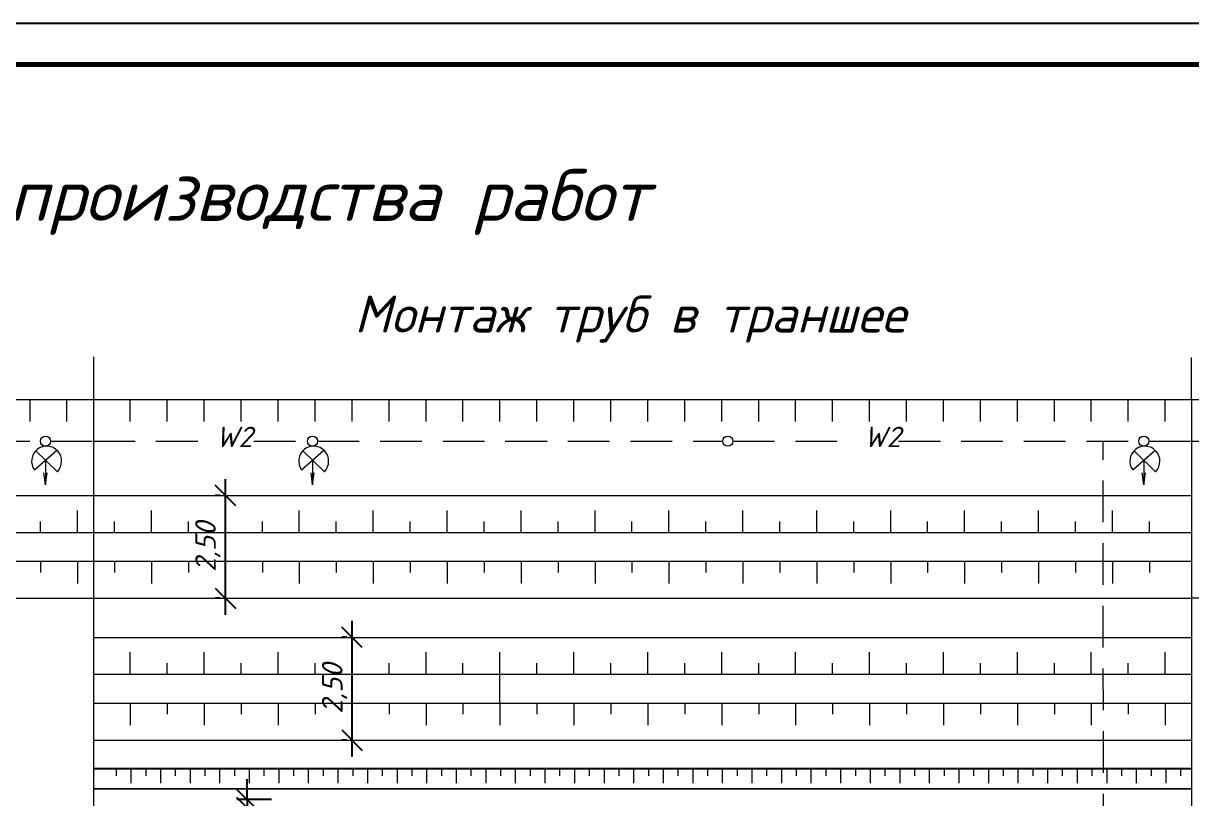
# Model space of a CAD drawing. Header units: millimetres. Extents: x 27137 to 30937, y -4667 to -569.
# Drawn here: x 30066.8 to 30209.1, y -3948.1 to -3853.7 of the extents above; entities that cross this region are included whole.
import ezdxf

# ---------------------------------------------------------------- set-up
doc = ezdxf.new("R2010")
doc.units = ezdxf.units.MM
doc.header["$LTSCALE"] = 0.4
doc.linetypes.add('штриховаяX2', pattern=[38.1, 25.4, -12.7])
doc.styles.add('Isocpeur', font='isocpeui.ttf', dxfattribs={"height": 2.5})
doc.styles.get("Standard").update_dxf_attribs({"font": 'isocpeui.ttf', "height": 2.5})
doc.dimstyles.new('06', dxfattribs={"dimtxt": 2.5, "dimasz": 2.5, "dimexe": 1.25, "dimexo": 0.625, "dimtad": 1, "dimdec": 0, "dimlfac": 200, "dimtxsty": 'Standard', "dimblk": 'OBLIQUE', "dimcen": 2.5, "dimdle": 2, "dimadec": 0, "dimazin": 0, "dimtfac": 1, "dimtdec": 0, "dimtmove": 0, "dimatfit": 3, "dimldrblk": 'OBLIQUE', "dimfxl": 1, "dimarcsym": 0})

# ---------------------------------------------------------------- blocks, each defined once
blk = doc.blocks.new('_Oblique')
at = {"color": 0, "linetype": 'ByBlock', "lineweight": -2}
blk.add_line((-0.5, -0.5), (0.5, 0.5), dxfattribs=at)
blk = doc.blocks.new('*D279')
at = {"color": 0, "lineweight": -2, "transparency": 16777216}
for p, q in [((30094.08, -3948.18), (30094.08, -3945.68)), ((30097.05, -3948.18), (30092.83, -3948.18)), ((30094.08, -3948.18), (30094.08, -3949.18)), ((30097.05, -3949.18), (30092.83, -3949.18)), ((30094.08, -3949.18), (30094.08, -3961.02))]:
    blk.add_line(p, q, dxfattribs=at)
at = {"layer": 'Defpoints', "color": 0, "transparency": 16777216}
for p in [(30097.67, -3948.18), (30094.08, -3949.18), (30097.67, -3949.18)]:
    blk.add_point(p, dxfattribs=at)
at = {"color": 0, "lineweight": -2, "transparency": 16777216, "xscale": 2.5, "yscale": 2.5, "zscale": 2.5}
for p, rotation in [((30094.08, -3948.18), 270), ((30094.08, -3949.18), 90)]:
    blk.add_blockref('_Oblique', p, dxfattribs=dict(at, rotation=rotation))
at = {"color": 0, "lineweight": 15, "transparency": 16777216, "insert": (30091.96, -3957.6), "char_height": 2.5, "attachment_point": 5, "rotation": 90, "style": 'Isocpeur'}
blk.add_mtext('0,13', dxfattribs=at)
blk = doc.blocks.new('*D280')
at = {"color": 0, "lineweight": -2, "transparency": 16777216}
for p, q in [((30091.43, -3925.68), (30091.43, -3909.18)), ((30090.8, -3911.18), (30090.18, -3911.18)), ((30090.8, -3923.68), (30090.18, -3923.68))]:
    blk.add_line(p, q, dxfattribs=at)
at = {"layer": 'Defpoints', "color": 0, "transparency": 16777216}
for p in [(30091.43, -3911.18), (30091.43, -3911.18), (30091.43, -3923.68)]:
    blk.add_point(p, dxfattribs=at)
at = {"color": 0, "lineweight": -2, "transparency": 16777216, "xscale": 2.5, "yscale": 2.5, "zscale": 2.5}
for p, rotation in [((30091.43, -3911.18), 90), ((30091.43, -3923.68), 270)]:
    blk.add_blockref('_Oblique', p, dxfattribs=dict(at, rotation=rotation))
at = {"color": 0, "lineweight": 15, "transparency": 16777216, "insert": (30089.3, -3917.43), "char_height": 2.5, "attachment_point": 5, "rotation": 90, "style": 'Isocpeur'}
blk.add_mtext('2,50', dxfattribs=at)
blk = doc.blocks.new('*D284')
at = {"color": 0, "lineweight": -2, "transparency": 16777216}
for p, q in [((30106.85, -3942.93), (30106.85, -3926.43)), ((30106.23, -3928.43), (30105.6, -3928.43)), ((30106.23, -3940.93), (30105.6, -3940.93))]:
    blk.add_line(p, q, dxfattribs=at)
at = {"layer": 'Defpoints', "color": 0, "transparency": 16777216}
for p in [(30106.85, -3928.43), (30106.85, -3928.43), (30106.85, -3940.93)]:
    blk.add_point(p, dxfattribs=at)
at = {"color": 0, "lineweight": -2, "transparency": 16777216, "xscale": 2.5, "yscale": 2.5, "zscale": 2.5}
for p, rotation in [((30106.85, -3928.43), 90), ((30106.85, -3940.93), 270)]:
    blk.add_blockref('_Oblique', p, dxfattribs=dict(at, rotation=rotation))
at = {"color": 0, "lineweight": 15, "transparency": 16777216, "insert": (30104.73, -3934.68), "char_height": 2.5, "attachment_point": 5, "rotation": 90, "style": 'Isocpeur'}
blk.add_mtext('2,50', dxfattribs=at)

msp = doc.modelspace()

# ---------------------------------------------------------------- linework, layer by layer
at = {"lineweight": 15, "ltscale": 0.5}
for p, q in [((30075.3538, -3894.3236), (30075.3538, -3985.6285)), ((30209.0667, -3899.4052), (30209.0667, -3894.4052)), ((30209.0667, -3899.4052), (30209.0667, -3989.9218)), ((30068.1797, -3908.0695), (30070.9139, -3905.6708)), ((30070.9712, -3908.2771), (30068.3539, -3905.7271)), ((30100.6911, -3908.0695), (30103.4252, -3905.6708)), ((30103.4825, -3908.2771), (30100.8652, -3905.7271)), ((30201.8926, -3908.0695), (30204.6267, -3905.6708)), ((30204.6841, -3908.2771), (30202.0668, -3905.7271)), ((30069.5364, -3906.8793), (30069.5364, -3909.8903)), ((30102.0478, -3906.8792), (30102.0478, -3909.8903)), ((30203.2493, -3906.8793), (30203.2493, -3909.8903)), ((30069.5364, -3909.8903), (30069.3423, -3908.4203)), ((30069.5364, -3909.8903), (30069.7279, -3908.424)), ((30102.0478, -3909.8903), (30101.8536, -3908.4203)), ((30102.0478, -3909.8903), (30102.2392, -3908.424)), ((30203.2493, -3909.8903), (30203.0552, -3908.4203)), ((30203.2493, -3909.8903), (30203.4408, -3908.424)), ((29839.3333, -3911.1827), (30209.0667, -3911.1827)), ((29812.428, -3915.6827), (30209.0667, -3915.6827)), ((29812.428, -3919.1827), (30209.0667, -3919.1827)), ((29958.2825, -3923.6827), (30209.0667, -3923.6827)), ((30239.928, -3923.6827), (30209.0667, -3923.6827)), ((30075.3538, -3928.4327), (30087.8969, -3928.4327)), ((30075.3538, -3928.4327), (30106.7591, -3928.4327)), ((30106.7591, -3928.4327), (30209.0667, -3928.4327)), ((30075.3538, -3932.9327), (30209.0667, -3932.9327)), ((30124.8538, -3936.4327), (30124.8538, -3932.9327)), ((30075.3538, -3936.4327), (30209.0667, -3936.4327)), ((30075.3538, -3940.9327), (30209.0667, -3940.9327)), ((30075.3538, -3940.9327), (30082.9385, -3940.9327)), ((30075.3538, -3940.9327), (30129.3538, -3940.9327))]:
    msp.add_line(p, q, dxfattribs=at)
at = {"lineweight": 15}
for p, q in [((29807.928, -3899.4868), (30342.7796, -3899.4868)), ((30067.6409, -3902.1868), (30067.6409, -3899.4868)), ((30067.6409, -3902.1868), (30067.6409, -3899.4868)), ((30072.1409, -3902.1868), (30072.1409, -3899.4868)), ((30079.8538, -3902.1868), (30079.8538, -3899.4868)), ((30084.3538, -3902.1868), (30084.3538, -3899.4868)), ((30088.8538, -3902.1868), (30088.8538, -3899.4868)), ((30093.3538, -3902.1868), (30093.3538, -3899.4868)), ((30097.8538, -3902.1868), (30097.8538, -3899.4868)), ((30102.3538, -3902.1868), (30102.3538, -3899.4868)), ((30106.8538, -3902.1868), (30106.8538, -3899.4868)), ((30111.3538, -3902.1868), (30111.3538, -3899.4868)), ((30111.3538, -3902.1868), (30111.3538, -3899.4868)), ((30111.3538, -3902.1868), (30111.3538, -3899.4868)), ((30115.8538, -3902.1868), (30115.8538, -3899.4868)), ((30115.8538, -3902.1868), (30115.8538, -3899.4868)), ((30120.3538, -3902.1868), (30120.3538, -3899.4868)), ((30124.8538, -3902.1868), (30124.8538, -3899.4868)), ((30129.3538, -3902.1868), (30129.3538, -3899.4868)), ((30133.8538, -3902.1868), (30133.8538, -3899.4868)), ((30138.3538, -3902.1868), (30138.3538, -3899.4868)), ((30142.8538, -3902.1868), (30142.8538, -3899.4868)), ((30147.3538, -3902.1868), (30147.3538, -3899.4868)), ((30147.3538, -3902.1868), (30147.3538, -3899.4868)), ((30151.8538, -3902.1868), (30151.8538, -3899.4868)), ((30156.3538, -3902.1868), (30156.3538, -3899.4868)), ((30160.8538, -3902.1868), (30160.8538, -3899.4868)), ((30165.3538, -3902.1868), (30165.3538, -3899.4868)), ((30169.8538, -3902.1868), (30169.8538, -3899.4868)), ((30174.3538, -3902.1868), (30174.3538, -3899.4868)), ((30178.8538, -3902.1868), (30178.8538, -3899.4868)), ((30183.3538, -3902.1868), (30183.3538, -3899.4868)), ((30183.3538, -3902.1868), (30183.3538, -3899.4868)), ((30187.8538, -3902.1868), (30187.8538, -3899.4868)), ((30187.8538, -3902.1868), (30187.8538, -3899.4868)), ((30192.3538, -3902.1868), (30192.3538, -3899.4868)), ((30196.8538, -3902.1868), (30196.8538, -3899.4868)), ((30201.3538, -3902.1868), (30201.3538, -3899.4868)), ((30201.3538, -3902.1868), (30201.3538, -3899.4868)), ((30205.8538, -3902.1868), (30205.8538, -3899.4868)), ((30073.428, -3915.6827), (30073.428, -3912.9827)), ((30073.428, -3915.6827), (30073.428, -3912.9827)), ((30073.428, -3915.6827), (30073.428, -3912.9827)), ((30073.428, -3915.6827), (30073.428, -3912.9827)), ((30082.428, -3915.6827), (30082.428, -3912.9827)), ((30082.428, -3915.6827), (30082.428, -3912.9827)), ((30082.428, -3915.6827), (30082.428, -3912.9827)), ((30082.428, -3915.6827), (30082.428, -3912.9827)), ((30091.428, -3915.6827), (30091.428, -3912.9827)), ((30091.428, -3915.6827), (30091.428, -3912.9827)), ((30091.428, -3915.6827), (30091.428, -3912.9827)), ((30091.428, -3915.6827), (30091.428, -3912.9827)), ((30091.428, -3915.6827), (30091.428, -3912.9827)), ((30091.428, -3915.6827), (30091.428, -3912.9827)), ((30100.428, -3915.6827), (30100.428, -3912.9827)), ((30100.428, -3915.6827), (30100.428, -3912.9827)), ((30100.428, -3915.6827), (30100.428, -3912.9827)), ((30100.428, -3915.6827), (30100.428, -3912.9827)), ((30109.428, -3915.6827), (30109.428, -3912.9827)), ((30109.428, -3915.6827), (30109.428, -3912.9827)), ((30109.428, -3915.6827), (30109.428, -3912.9827)), ((30109.428, -3915.6827), (30109.428, -3912.9827)), ((30109.428, -3915.6827), (30109.428, -3912.9827)), ((30109.428, -3915.6827), (30109.428, -3912.9827)), ((30118.428, -3915.6827), (30118.428, -3912.9827)), ((30118.428, -3915.6827), (30118.428, -3912.9827)), ((30118.428, -3915.6827), (30118.428, -3912.9827)), ((30118.428, -3915.6827), (30118.428, -3912.9827)), ((30127.428, -3915.6827), (30127.428, -3912.9827)), ((30127.428, -3915.6827), (30127.428, -3912.9827)), ((30127.428, -3915.6827), (30127.428, -3912.9827)), ((30127.428, -3915.6827), (30127.428, -3912.9827)), ((30127.428, -3915.6827), (30127.428, -3912.9827)), ((30127.428, -3915.6827), (30127.428, -3912.9827)), ((30136.428, -3915.6827), (30136.428, -3912.9827)), ((30136.428, -3915.6827), (30136.428, -3912.9827)), ((30136.428, -3915.6827), (30136.428, -3912.9827)), ((30136.428, -3915.6827), (30136.428, -3912.9827)), ((30145.428, -3915.6827), (30145.428, -3912.9827)), ((30145.428, -3915.6827), (30145.428, -3912.9827)), ((30145.428, -3915.6827), (30145.428, -3912.9827)), ((30145.428, -3915.6827), (30145.428, -3912.9827)), ((30145.428, -3915.6827), (30145.428, -3912.9827)), ((30145.428, -3915.6827), (30145.428, -3912.9827)), ((30154.428, -3915.6827), (30154.428, -3912.9827)), ((30154.428, -3915.6827), (30154.428, -3912.9827)), ((30154.428, -3915.6827), (30154.428, -3912.9827)), ((30154.428, -3915.6827), (30154.428, -3912.9827)), ((30163.428, -3915.6827), (30163.428, -3912.9827)), ((30163.428, -3915.6827), (30163.428, -3912.9827)), ((30163.428, -3915.6827), (30163.428, -3912.9827)), ((30163.428, -3915.6827), (30163.428, -3912.9827)), ((30163.428, -3915.6827), (30163.428, -3912.9827)), ((30163.428, -3915.6827), (30163.428, -3912.9827)), ((30172.428, -3915.6827), (30172.428, -3912.9827)), ((30172.428, -3915.6827), (30172.428, -3912.9827)), ((30172.428, -3915.6827), (30172.428, -3912.9827)), ((30172.428, -3915.6827), (30172.428, -3912.9827)), ((30181.428, -3915.6827), (30181.428, -3912.9827)), ((30181.428, -3915.6827), (30181.428, -3912.9827)), ((30181.428, -3915.6827), (30181.428, -3912.9827)), ((30181.428, -3915.6827), (30181.428, -3912.9827)), ((30181.428, -3915.6827), (30181.428, -3912.9827)), ((30181.428, -3915.6827), (30181.428, -3912.9827)), ((30190.428, -3915.6827), (30190.428, -3912.9827)), ((30190.428, -3915.6827), (30190.428, -3912.9827)), ((30190.428, -3915.6827), (30190.428, -3912.9827)), ((30190.428, -3915.6827), (30190.428, -3912.9827)), ((30199.428, -3915.6827), (30199.428, -3912.9827)), ((30199.428, -3915.6827), (30199.428, -3912.9827)), ((30199.428, -3915.6827), (30199.428, -3912.9827)), ((30199.428, -3915.6827), (30199.428, -3912.9827)), ((30199.428, -3915.6827), (30199.428, -3912.9827)), ((30199.428, -3915.6827), (30199.428, -3912.9827)), ((30068.928, -3915.6827), (30068.928, -3914.3327)), ((30077.928, -3915.6827), (30077.928, -3914.3327)), ((30086.928, -3915.6827), (30086.928, -3914.3327)), ((30095.928, -3915.6827), (30095.928, -3914.3327)), ((30095.928, -3915.6827), (30095.928, -3914.3327)), ((30104.928, -3915.6827), (30104.928, -3914.3327)), ((30113.928, -3915.6827), (30113.928, -3914.3327)), ((30113.928, -3915.6827), (30113.928, -3914.3327)), ((30122.928, -3915.6827), (30122.928, -3914.3327)), ((30131.928, -3915.6827), (30131.928, -3914.3327)), ((30131.928, -3915.6827), (30131.928, -3914.3327)), ((30140.928, -3915.6827), (30140.928, -3914.3327)), ((30149.928, -3915.6827), (30149.928, -3914.3327)), ((30149.928, -3915.6827), (30149.928, -3914.3327)), ((30158.928, -3915.6827), (30158.928, -3914.3327)), ((30167.928, -3915.6827), (30167.928, -3914.3327)), ((30167.928, -3915.6827), (30167.928, -3914.3327)), ((30176.928, -3915.6827), (30176.928, -3914.3327)), ((30185.928, -3915.6827), (30185.928, -3914.3327)), ((30185.928, -3915.6827), (30185.928, -3914.3327)), ((30194.928, -3915.6827), (30194.928, -3914.3327)), ((30203.928, -3915.6827), (30203.928, -3914.3327)), ((30203.928, -3915.6827), (30203.928, -3914.3327)), ((30068.928, -3919.1827), (30068.928, -3920.5327)), ((30073.428, -3919.1827), (30073.428, -3921.8827)), ((30073.428, -3919.1827), (30073.428, -3921.8827)), ((30073.428, -3919.1827), (30073.428, -3921.8827)), ((30073.428, -3919.1827), (30073.428, -3921.8827)), ((30073.428, -3919.1827), (30073.428, -3921.8827)), ((30073.428, -3919.1827), (30073.428, -3921.8827)), ((30073.428, -3919.1827), (30073.428, -3921.8827)), ((30077.928, -3919.1827), (30077.928, -3920.5327)), ((30082.428, -3919.1827), (30082.428, -3921.8827)), ((30082.428, -3919.1827), (30082.428, -3921.8827)), ((30082.428, -3919.1827), (30082.428, -3921.8827)), ((30086.928, -3919.1827), (30086.928, -3920.5327)), ((30091.428, -3919.1827), (30091.428, -3921.8827)), ((30091.428, -3919.1827), (30091.428, -3921.8827)), ((30091.428, -3919.1827), (30091.428, -3921.8827)), ((30091.428, -3919.1827), (30091.428, -3921.8827)), ((30091.428, -3919.1827), (30091.428, -3921.8827)), ((30091.428, -3919.1827), (30091.428, -3921.8827)), ((30091.428, -3919.1827), (30091.428, -3921.8827)), ((30091.428, -3919.1827), (30091.428, -3921.8827)), ((30095.928, -3919.1827), (30095.928, -3920.5327)), ((30095.928, -3919.1827), (30095.928, -3920.5327)), ((30100.428, -3919.1827), (30100.428, -3921.8827)), ((30100.428, -3919.1827), (30100.428, -3921.8827)), ((30100.428, -3919.1827), (30100.428, -3921.8827)), ((30104.928, -3919.1827), (30104.928, -3920.5327)), ((30109.428, -3919.1827), (30109.428, -3921.8827)), ((30109.428, -3919.1827), (30109.428, -3921.8827)), ((30109.428, -3919.1827), (30109.428, -3921.8827)), ((30109.428, -3919.1827), (30109.428, -3921.8827)), ((30109.428, -3919.1827), (30109.428, -3921.8827)), ((30109.428, -3919.1827), (30109.428, -3921.8827)), ((30109.428, -3919.1827), (30109.428, -3921.8827)), ((30109.428, -3919.1827), (30109.428, -3921.8827)), ((30113.928, -3919.1827), (30113.928, -3920.5327)), ((30113.928, -3919.1827), (30113.928, -3920.5327)), ((30118.428, -3919.1827), (30118.428, -3921.8827)), ((30118.428, -3919.1827), (30118.428, -3921.8827)), ((30118.428, -3919.1827), (30118.428, -3921.8827)), ((30122.928, -3919.1827), (30122.928, -3920.5327)), ((30127.428, -3919.1827), (30127.428, -3921.8827)), ((30127.428, -3919.1827), (30127.428, -3921.8827)), ((30127.428, -3919.1827), (30127.428, -3921.8827)), ((30127.428, -3919.1827), (30127.428, -3921.8827)), ((30127.428, -3919.1827), (30127.428, -3921.8827)), ((30127.428, -3919.1827), (30127.428, -3921.8827)), ((30127.428, -3919.1827), (30127.428, -3921.8827)), ((30127.428, -3919.1827), (30127.428, -3921.8827)), ((30131.928, -3919.1827), (30131.928, -3920.5327)), ((30131.928, -3919.1827), (30131.928, -3920.5327)), ((30136.428, -3919.1827), (30136.428, -3921.8827)), ((30136.428, -3919.1827), (30136.428, -3921.8827)), ((30136.428, -3919.1827), (30136.428, -3921.8827)), ((30140.928, -3919.1827), (30140.928, -3920.5327)), ((30145.428, -3919.1827), (30145.428, -3921.8827)), ((30145.428, -3919.1827), (30145.428, -3921.8827)), ((30145.428, -3919.1827), (30145.428, -3921.8827)), ((30145.428, -3919.1827), (30145.428, -3921.8827)), ((30145.428, -3919.1827), (30145.428, -3921.8827)), ((30145.428, -3919.1827), (30145.428, -3921.8827)), ((30145.428, -3919.1827), (30145.428, -3921.8827)), ((30145.428, -3919.1827), (30145.428, -3921.8827)), ((30149.928, -3919.1827), (30149.928, -3920.5327)), ((30149.928, -3919.1827), (30149.928, -3920.5327)), ((30154.428, -3919.1827), (30154.428, -3921.8827)), ((30154.428, -3919.1827), (30154.428, -3921.8827)), ((30154.428, -3919.1827), (30154.428, -3921.8827)), ((30158.928, -3919.1827), (30158.928, -3920.5327)), ((30163.428, -3919.1827), (30163.428, -3921.8827)), ((30163.428, -3919.1827), (30163.428, -3921.8827)), ((30163.428, -3919.1827), (30163.428, -3921.8827)), ((30163.428, -3919.1827), (30163.428, -3921.8827)), ((30163.428, -3919.1827), (30163.428, -3921.8827)), ((30163.428, -3919.1827), (30163.428, -3921.8827)), ((30163.428, -3919.1827), (30163.428, -3921.8827)), ((30163.428, -3919.1827), (30163.428, -3921.8827)), ((30167.928, -3919.1827), (30167.928, -3920.5327)), ((30167.928, -3919.1827), (30167.928, -3920.5327)), ((30172.428, -3919.1827), (30172.428, -3921.8827)), ((30172.428, -3919.1827), (30172.428, -3921.8827)), ((30172.428, -3919.1827), (30172.428, -3921.8827)), ((30176.928, -3919.1827), (30176.928, -3920.5327)), ((30181.428, -3919.1827), (30181.428, -3921.8827)), ((30181.428, -3919.1827), (30181.428, -3921.8827)), ((30181.428, -3919.1827), (30181.428, -3921.8827)), ((30181.428, -3919.1827), (30181.428, -3921.8827)), ((30181.428, -3919.1827), (30181.428, -3921.8827)), ((30181.428, -3919.1827), (30181.428, -3921.8827)), ((30181.428, -3919.1827), (30181.428, -3921.8827)), ((30181.428, -3919.1827), (30181.428, -3921.8827)), ((30185.928, -3919.1827), (30185.928, -3920.5327)), ((30185.928, -3919.1827), (30185.928, -3920.5327)), ((30190.428, -3919.1827), (30190.428, -3921.8827)), ((30190.428, -3919.1827), (30190.428, -3921.8827)), ((30190.428, -3919.1827), (30190.428, -3921.8827)), ((30194.928, -3919.1827), (30194.928, -3920.5327)), ((30199.428, -3919.1827), (30199.428, -3921.8827)), ((30199.428, -3919.1827), (30199.428, -3921.8827)), ((30199.428, -3919.1827), (30199.428, -3921.8827)), ((30199.428, -3919.1827), (30199.428, -3921.8827)), ((30199.428, -3919.1827), (30199.428, -3921.8827)), ((30199.428, -3919.1827), (30199.428, -3921.8827)), ((30199.428, -3919.1827), (30199.428, -3921.8827)), ((30199.428, -3919.1827), (30199.428, -3921.8827)), ((30203.928, -3919.1827), (30203.928, -3920.5327)), ((30203.928, -3919.1827), (30203.928, -3920.5327)), ((30079.8538, -3932.9327), (30079.8538, -3930.2327)), ((30079.8538, -3932.9327), (30079.8538, -3930.2327)), ((30079.8538, -3932.9327), (30079.8538, -3930.2327)), ((30079.8538, -3932.9327), (30079.8538, -3930.2327)), ((30088.8538, -3932.9327), (30088.8538, -3930.2327)), ((30088.8538, -3932.9327), (30088.8538, -3930.2327)), ((30097.8538, -3932.9327), (30097.8538, -3930.2327)), ((30097.8538, -3932.9327), (30097.8538, -3930.2327)), ((30097.8538, -3932.9327), (30097.8538, -3930.2327)), ((30106.8538, -3932.9327), (30106.8538, -3930.2327)), ((30106.8538, -3932.9327), (30106.8538, -3930.2327)), ((30106.8538, -3932.9327), (30106.8538, -3930.2327)), ((30106.8538, -3932.9327), (30106.8538, -3930.2327)), ((30106.8538, -3932.9327), (30106.8538, -3930.2327)), ((30115.8538, -3932.9327), (30115.8538, -3930.2327)), ((30115.8538, -3932.9327), (30115.8538, -3930.2327)), ((30124.8538, -3932.9327), (30124.8538, -3930.2327)), ((30124.8538, -3932.9327), (30124.8538, -3930.2327)), ((30124.8538, -3932.9327), (30124.8538, -3930.2327)), ((30124.8538, -3932.9327), (30124.8538, -3930.2327)), ((30124.8538, -3932.9327), (30124.8538, -3930.2327)), ((30124.8538, -3932.9327), (30124.8538, -3930.2327)), ((30124.8538, -3932.9327), (30124.8538, -3930.2327)), ((30124.8538, -3932.9327), (30124.8538, -3930.2327)), ((30133.8538, -3932.9327), (30133.8538, -3930.2327)), ((30133.8538, -3932.9327), (30133.8538, -3930.2327)), ((30142.8538, -3932.9327), (30142.8538, -3930.2327)), ((30142.8538, -3932.9327), (30142.8538, -3930.2327)), ((30142.8538, -3932.9327), (30142.8538, -3930.2327)), ((30142.8538, -3932.9327), (30142.8538, -3930.2327)), ((30142.8538, -3932.9327), (30142.8538, -3930.2327)), ((30142.8538, -3932.9327), (30142.8538, -3930.2327)), ((30142.8538, -3932.9327), (30142.8538, -3930.2327)), ((30142.8538, -3932.9327), (30142.8538, -3930.2327)), ((30151.8538, -3932.9327), (30151.8538, -3930.2327)), ((30151.8538, -3932.9327), (30151.8538, -3930.2327)), ((30160.8538, -3932.9327), (30160.8538, -3930.2327)), ((30160.8538, -3932.9327), (30160.8538, -3930.2327)), ((30160.8538, -3932.9327), (30160.8538, -3930.2327)), ((30160.8538, -3932.9327), (30160.8538, -3930.2327)), ((30160.8538, -3932.9327), (30160.8538, -3930.2327)), ((30160.8538, -3932.9327), (30160.8538, -3930.2327)), ((30160.8538, -3932.9327), (30160.8538, -3930.2327)), ((30160.8538, -3932.9327), (30160.8538, -3930.2327)), ((30169.8538, -3932.9327), (30169.8538, -3930.2327)), ((30169.8538, -3932.9327), (30169.8538, -3930.2327)), ((30178.8538, -3932.9327), (30178.8538, -3930.2327)), ((30178.8538, -3932.9327), (30178.8538, -3930.2327)), ((30178.8538, -3932.9327), (30178.8538, -3930.2327)), ((30178.8538, -3932.9327), (30178.8538, -3930.2327)), ((30178.8538, -3932.9327), (30178.8538, -3930.2327)), ((30178.8538, -3932.9327), (30178.8538, -3930.2327)), ((30178.8538, -3932.9327), (30178.8538, -3930.2327)), ((30178.8538, -3932.9327), (30178.8538, -3930.2327)), ((30187.8538, -3932.9327), (30187.8538, -3930.2327)), ((30187.8538, -3932.9327), (30187.8538, -3930.2327)), ((30196.8538, -3932.9327), (30196.8538, -3930.2327)), ((30196.8538, -3932.9327), (30196.8538, -3930.2327)), ((30196.8538, -3932.9327), (30196.8538, -3930.2327)), ((30196.8538, -3932.9327), (30196.8538, -3930.2327)), ((30196.8538, -3932.9327), (30196.8538, -3930.2327)), ((30196.8538, -3932.9327), (30196.8538, -3930.2327)), ((30196.8538, -3932.9327), (30196.8538, -3930.2327)), ((30196.8538, -3932.9327), (30196.8538, -3930.2327)), ((30205.8538, -3932.9327), (30205.8538, -3930.2327)), ((30205.8538, -3932.9327), (30205.8538, -3930.2327)), ((30084.3538, -3932.9327), (30084.3538, -3931.5827)), ((30093.3538, -3932.9327), (30093.3538, -3931.5827)), ((30102.3538, -3932.9327), (30102.3538, -3931.5827)), ((30111.3538, -3932.9327), (30111.3538, -3931.5827)), ((30120.3538, -3932.9327), (30120.3538, -3931.5827)), ((30129.3538, -3932.9327), (30129.3538, -3931.5827)), ((30138.3538, -3932.9327), (30138.3538, -3931.5827)), ((30147.3538, -3932.9327), (30147.3538, -3931.5827)), ((30156.3538, -3932.9327), (30156.3538, -3931.5827)), ((30165.3538, -3932.9327), (30165.3538, -3931.5827)), ((30174.3538, -3932.9327), (30174.3538, -3931.5827)), ((30183.3538, -3932.9327), (30183.3538, -3931.5827)), ((30192.3538, -3932.9327), (30192.3538, -3931.5827)), ((30201.3538, -3932.9327), (30201.3538, -3931.5827)), ((30079.8538, -3936.4327), (30079.8538, -3938.3327)), ((30079.8538, -3936.4327), (30079.8538, -3939.1327)), ((30079.8538, -3936.4327), (30079.8538, -3939.1327)), ((30079.8538, -3936.4327), (30079.8538, -3939.1327)), ((30079.8538, -3936.4327), (30079.8538, -3939.1327)), ((30084.3538, -3936.4327), (30084.3538, -3937.7827)), ((30088.8538, -3936.4327), (30088.8538, -3939.1327)), ((30088.8538, -3936.4327), (30088.8538, -3939.1327)), ((30093.3538, -3936.4327), (30093.3538, -3937.7827)), ((30097.8538, -3936.4327), (30097.8538, -3939.1327)), ((30097.8538, -3936.4327), (30097.8538, -3939.1327)), ((30097.8538, -3936.4327), (30097.8538, -3939.1327)), ((30102.3538, -3936.4327), (30102.3538, -3937.7827)), ((30106.8538, -3936.4327), (30106.8538, -3939.1327)), ((30106.8538, -3936.4327), (30106.8538, -3939.1327)), ((30106.8538, -3936.4327), (30106.8538, -3939.1327)), ((30106.8538, -3936.4327), (30106.8538, -3939.1327)), ((30106.8538, -3936.4327), (30106.8538, -3939.1327)), ((30111.3538, -3936.4327), (30111.3538, -3937.7827)), ((30115.8538, -3936.4327), (30115.8538, -3939.1327)), ((30115.8538, -3936.4327), (30115.8538, -3939.1327)), ((30120.3538, -3936.4327), (30120.3538, -3937.7827)), ((30124.8538, -3936.4327), (30124.8538, -3939.1327)), ((30124.8538, -3936.4327), (30124.8538, -3939.1327)), ((30124.8538, -3936.4327), (30124.8538, -3939.1327)), ((30124.8538, -3936.4327), (30124.8538, -3939.1327)), ((30124.8538, -3936.4327), (30124.8538, -3939.1327)), ((30124.8538, -3936.4327), (30124.8538, -3939.1327)), ((30124.8538, -3936.4327), (30124.8538, -3939.1327)), ((30124.8538, -3936.4327), (30124.8538, -3939.1327)), ((30129.3538, -3936.4327), (30129.3538, -3937.7827)), ((30133.8538, -3936.4327), (30133.8538, -3939.1327)), ((30133.8538, -3936.4327), (30133.8538, -3939.1327)), ((30138.3538, -3936.4327), (30138.3538, -3937.7827)), ((30142.8538, -3936.4327), (30142.8538, -3939.1327)), ((30142.8538, -3936.4327), (30142.8538, -3939.1327)), ((30142.8538, -3936.4327), (30142.8538, -3939.1327)), ((30142.8538, -3936.4327), (30142.8538, -3939.1327)), ((30142.8538, -3936.4327), (30142.8538, -3939.1327)), ((30142.8538, -3936.4327), (30142.8538, -3939.1327)), ((30142.8538, -3936.4327), (30142.8538, -3939.1327)), ((30142.8538, -3936.4327), (30142.8538, -3939.1327)), ((30147.3538, -3936.4327), (30147.3538, -3937.7827)), ((30147.3538, -3936.4327), (30147.3538, -3937.7827)), ((30151.8538, -3936.4327), (30151.8538, -3939.1327)), ((30151.8538, -3936.4327), (30151.8538, -3939.1327)), ((30156.3538, -3936.4327), (30156.3538, -3937.7827)), ((30160.8538, -3936.4327), (30160.8538, -3939.1327)), ((30160.8538, -3936.4327), (30160.8538, -3939.1327)), ((30160.8538, -3936.4327), (30160.8538, -3939.1327)), ((30160.8538, -3936.4327), (30160.8538, -3939.1327)), ((30160.8538, -3936.4327), (30160.8538, -3939.1327)), ((30160.8538, -3936.4327), (30160.8538, -3939.1327)), ((30160.8538, -3936.4327), (30160.8538, -3939.1327)), ((30160.8538, -3936.4327), (30160.8538, -3939.1327)), ((30165.3538, -3936.4327), (30165.3538, -3937.7827)), ((30169.8538, -3936.4327), (30169.8538, -3939.1327)), ((30169.8538, -3936.4327), (30169.8538, -3939.1327)), ((30174.3538, -3936.4327), (30174.3538, -3937.7827)), ((30178.8538, -3936.4327), (30178.8538, -3939.1327)), ((30178.8538, -3936.4327), (30178.8538, -3939.1327)), ((30178.8538, -3936.4327), (30178.8538, -3939.1327)), ((30178.8538, -3936.4327), (30178.8538, -3939.1327)), ((30178.8538, -3936.4327), (30178.8538, -3939.1327)), ((30178.8538, -3936.4327), (30178.8538, -3939.1327)), ((30178.8538, -3936.4327), (30178.8538, -3939.1327)), ((30178.8538, -3936.4327), (30178.8538, -3939.1327)), ((30183.3538, -3936.4327), (30183.3538, -3937.7827)), ((30187.8538, -3936.4327), (30187.8538, -3939.1327)), ((30187.8538, -3936.4327), (30187.8538, -3939.1327)), ((30192.3538, -3936.4327), (30192.3538, -3937.7827)), ((30196.8538, -3936.4327), (30196.8538, -3939.1327)), ((30196.8538, -3936.4327), (30196.8538, -3939.1327)), ((30196.8538, -3936.4327), (30196.8538, -3939.1327)), ((30196.8538, -3936.4327), (30196.8538, -3939.1327)), ((30196.8538, -3936.4327), (30196.8538, -3939.1327)), ((30196.8538, -3936.4327), (30196.8538, -3939.1327)), ((30196.8538, -3936.4327), (30196.8538, -3939.1327)), ((30196.8538, -3936.4327), (30196.8538, -3939.1327)), ((30201.3538, -3936.4327), (30201.3538, -3937.7827)), ((30205.8538, -3936.4327), (30205.8538, -3939.1327)), ((30205.8538, -3936.4327), (30205.8538, -3939.1327)), ((30078.1235, -3944.3827), (30078.1235, -3945.2827)), ((30079.9235, -3944.3827), (30079.9235, -3946.1827)), ((30081.7235, -3944.3827), (30081.7235, -3945.2827)), ((30081.7235, -3944.3827), (30081.7235, -3945.2827)), ((30083.5235, -3944.3827), (30083.5235, -3946.1827)), ((30083.5235, -3944.3827), (30083.5235, -3946.1827)), ((30083.5235, -3944.3827), (30083.5235, -3946.1827)), ((30085.3235, -3944.3827), (30085.3235, -3945.2827)), ((30085.3235, -3944.3827), (30085.3235, -3945.2827)), ((30087.1235, -3944.3827), (30087.1235, -3946.1827)), ((30087.1235, -3944.3827), (30087.1235, -3946.1827)), ((30087.1235, -3944.3827), (30087.1235, -3946.1827)), ((30088.9235, -3944.3827), (30088.9235, -3945.2827)), ((30088.9235, -3944.3827), (30088.9235, -3945.2827)), ((30090.7235, -3944.3827), (30090.7235, -3946.1827)), ((30090.7235, -3944.3827), (30090.7235, -3946.1827)), ((30090.7235, -3944.3827), (30090.7235, -3946.1827)), ((30092.5235, -3944.3827), (30092.5235, -3945.2827)), ((30092.5235, -3944.3827), (30092.5235, -3945.2827)), ((30094.3235, -3944.3827), (30094.3235, -3946.1827)), ((30094.3235, -3944.3827), (30094.3235, -3946.1827)), ((30094.3235, -3944.3827), (30094.3235, -3946.1827)), ((30096.1235, -3944.3827), (30096.1235, -3945.2827)), ((30096.1235, -3944.3827), (30096.1235, -3945.2827)), ((30097.9235, -3944.3827), (30097.9235, -3946.1827)), ((30097.9235, -3944.3827), (30097.9235, -3946.1827)), ((30097.9235, -3944.3827), (30097.9235, -3946.1827)), ((30099.7235, -3944.3827), (30099.7235, -3945.2827)), ((30099.7235, -3944.3827), (30099.7235, -3945.2827)), ((30101.5235, -3944.3827), (30101.5235, -3946.1827)), ((30101.5235, -3944.3827), (30101.5235, -3946.1827)), ((30101.5235, -3944.3827), (30101.5235, -3946.1827)), ((30103.3235, -3944.3827), (30103.3235, -3945.2827)), ((30103.3235, -3944.3827), (30103.3235, -3945.2827)), ((30105.1235, -3944.3827), (30105.1235, -3946.1827)), ((30105.1235, -3944.3827), (30105.1235, -3946.1827)), ((30105.1235, -3944.3827), (30105.1235, -3946.1827)), ((30106.9235, -3944.3827), (30106.9235, -3945.2827)), ((30106.9235, -3944.3827), (30106.9235, -3945.2827)), ((30108.7235, -3944.3827), (30108.7235, -3946.1827)), ((30108.7235, -3944.3827), (30108.7235, -3946.1827)), ((30108.7235, -3944.3827), (30108.7235, -3946.1827)), ((30110.5235, -3944.3827), (30110.5235, -3945.2827)), ((30110.5235, -3944.3827), (30110.5235, -3945.2827)), ((30112.3235, -3944.3827), (30112.3235, -3946.1827)), ((30112.3235, -3944.3827), (30112.3235, -3946.1827)), ((30112.3235, -3944.3827), (30112.3235, -3946.1827)), ((30114.1235, -3944.3827), (30114.1235, -3945.2827)), ((30114.1235, -3944.3827), (30114.1235, -3945.2827)), ((30115.9235, -3944.3827), (30115.9235, -3946.1827)), ((30115.9235, -3944.3827), (30115.9235, -3946.1827)), ((30115.9235, -3944.3827), (30115.9235, -3946.1827)), ((30117.7235, -3944.3827), (30117.7235, -3945.2827)), ((30117.7235, -3944.3827), (30117.7235, -3945.2827)), ((30119.5235, -3944.3827), (30119.5235, -3946.1827)), ((30119.5235, -3944.3827), (30119.5235, -3946.1827)), ((30119.5235, -3944.3827), (30119.5235, -3946.1827)), ((30121.3235, -3944.3827), (30121.3235, -3945.2827)), ((30121.3235, -3944.3827), (30121.3235, -3945.2827)), ((30123.1235, -3944.3827), (30123.1235, -3946.1827)), ((30123.1235, -3944.3827), (30123.1235, -3946.1827)), ((30123.1235, -3944.3827), (30123.1235, -3946.1827)), ((30124.9235, -3944.3827), (30124.9235, -3945.2827)), ((30124.9235, -3944.3827), (30124.9235, -3945.2827)), ((30124.9235, -3944.3827), (30124.9235, -3945.2827)), ((30126.7235, -3944.3827), (30126.7235, -3946.1827)), ((30126.7235, -3944.3827), (30126.7235, -3946.1827)), ((30126.7235, -3944.3827), (30126.7235, -3946.1827)), ((30126.7235, -3944.3827), (30126.7235, -3946.1827)), ((30126.7235, -3944.3827), (30126.7235, -3946.1827)), ((30126.7235, -3944.3827), (30126.7235, -3946.1827)), ((30126.7235, -3944.3827), (30126.7235, -3946.1827)), ((30126.7235, -3944.3827), (30126.7235, -3946.1827)), ((30128.5235, -3944.3827), (30128.5235, -3945.2827)), ((30128.5235, -3944.3827), (30128.5235, -3945.2827)), ((30130.3235, -3944.3827), (30130.3235, -3946.1827)), ((30130.3235, -3944.3827), (30130.3235, -3946.1827)), ((30130.3235, -3944.3827), (30130.3235, -3946.1827)), ((30130.3235, -3944.3827), (30130.3235, -3946.1827)), ((30130.3235, -3944.3827), (30130.3235, -3946.1827)), ((30130.3235, -3944.3827), (30130.3235, -3946.1827)), ((30132.1235, -3944.3827), (30132.1235, -3945.2827)), ((30132.1235, -3944.3827), (30132.1235, -3945.2827)), ((30133.9235, -3944.3827), (30133.9235, -3946.1827)), ((30133.9235, -3944.3827), (30133.9235, -3946.1827)), ((30133.9235, -3944.3827), (30133.9235, -3946.1827)), ((30133.9235, -3944.3827), (30133.9235, -3946.1827)), ((30133.9235, -3944.3827), (30133.9235, -3946.1827)), ((30133.9235, -3944.3827), (30133.9235, -3946.1827)), ((30135.7235, -3944.3827), (30135.7235, -3945.2827)), ((30135.7235, -3944.3827), (30135.7235, -3945.2827)), ((30137.5235, -3944.3827), (30137.5235, -3946.1827)), ((30137.5235, -3944.3827), (30137.5235, -3946.1827)), ((30137.5235, -3944.3827), (30137.5235, -3946.1827)), ((30137.5235, -3944.3827), (30137.5235, -3946.1827)), ((30137.5235, -3944.3827), (30137.5235, -3946.1827)), ((30137.5235, -3944.3827), (30137.5235, -3946.1827)), ((30139.3235, -3944.3827), (30139.3235, -3945.2827)), ((30139.3235, -3944.3827), (30139.3235, -3945.2827)), ((30141.1235, -3944.3827), (30141.1235, -3946.1827)), ((30141.1235, -3944.3827), (30141.1235, -3946.1827)), ((30141.1235, -3944.3827), (30141.1235, -3946.1827)), ((30141.1235, -3944.3827), (30141.1235, -3946.1827)), ((30141.1235, -3944.3827), (30141.1235, -3946.1827)), ((30141.1235, -3944.3827), (30141.1235, -3946.1827)), ((30142.9235, -3944.3827), (30142.9235, -3945.2827)), ((30142.9235, -3944.3827), (30142.9235, -3945.2827)), ((30144.7235, -3944.3827), (30144.7235, -3946.1827)), ((30144.7235, -3944.3827), (30144.7235, -3946.1827)), ((30144.7235, -3944.3827), (30144.7235, -3946.1827)), ((30144.7235, -3944.3827), (30144.7235, -3946.1827)), ((30144.7235, -3944.3827), (30144.7235, -3946.1827)), ((30144.7235, -3944.3827), (30144.7235, -3946.1827)), ((30146.5235, -3944.3827), (30146.5235, -3945.2827)), ((30146.5235, -3944.3827), (30146.5235, -3945.2827)), ((30148.3235, -3944.3827), (30148.3235, -3946.1827)), ((30148.3235, -3944.3827), (30148.3235, -3946.1827)), ((30148.3235, -3944.3827), (30148.3235, -3946.1827)), ((30148.3235, -3944.3827), (30148.3235, -3946.1827)), ((30148.3235, -3944.3827), (30148.3235, -3946.1827)), ((30148.3235, -3944.3827), (30148.3235, -3946.1827)), ((30150.1235, -3944.3827), (30150.1235, -3945.2827)), ((30150.1235, -3944.3827), (30150.1235, -3945.2827)), ((30150.1235, -3944.3827), (30150.1235, -3945.2827)), ((30150.1235, -3944.3827), (30150.1235, -3945.2827)), ((30151.9235, -3944.3827), (30151.9235, -3946.1827)), ((30151.9235, -3944.3827), (30151.9235, -3946.1827)), ((30151.9235, -3944.3827), (30151.9235, -3946.1827)), ((30151.9235, -3944.3827), (30151.9235, -3946.1827)), ((30151.9235, -3944.3827), (30151.9235, -3946.1827)), ((30151.9235, -3944.3827), (30151.9235, -3946.1827)), ((30151.9235, -3944.3827), (30151.9235, -3946.1827)), ((30151.9235, -3944.3827), (30151.9235, -3946.1827)), ((30153.7235, -3944.3827), (30153.7235, -3945.2827)), ((30153.7235, -3944.3827), (30153.7235, -3945.2827)), ((30153.7235, -3944.3827), (30153.7235, -3945.2827)), ((30155.5235, -3944.3827), (30155.5235, -3946.1827)), ((30155.5235, -3944.3827), (30155.5235, -3946.1827)), ((30155.5235, -3944.3827), (30155.5235, -3946.1827)), ((30157.3235, -3944.3827), (30157.3235, -3945.2827)), ((30157.3235, -3944.3827), (30157.3235, -3945.2827)), ((30159.1235, -3944.3827), (30159.1235, -3946.1827)), ((30159.1235, -3944.3827), (30159.1235, -3946.1827)), ((30159.1235, -3944.3827), (30159.1235, -3946.1827)), ((30160.9235, -3944.3827), (30160.9235, -3945.2827)), ((30160.9235, -3944.3827), (30160.9235, -3945.2827)), ((30162.7235, -3944.3827), (30162.7235, -3946.1827)), ((30162.7235, -3944.3827), (30162.7235, -3946.1827)), ((30162.7235, -3944.3827), (30162.7235, -3946.1827)), ((30164.5235, -3944.3827), (30164.5235, -3945.2827)), ((30164.5235, -3944.3827), (30164.5235, -3945.2827)), ((30166.3235, -3944.3827), (30166.3235, -3946.1827)), ((30166.3235, -3944.3827), (30166.3235, -3946.1827)), ((30166.3235, -3944.3827), (30166.3235, -3946.1827)), ((30168.1235, -3944.3827), (30168.1235, -3945.2827)), ((30168.1235, -3944.3827), (30168.1235, -3945.2827)), ((30169.9235, -3944.3827), (30169.9235, -3946.1827)), ((30169.9235, -3944.3827), (30169.9235, -3946.1827)), ((30169.9235, -3944.3827), (30169.9235, -3946.1827)), ((30171.7235, -3944.3827), (30171.7235, -3945.2827)), ((30171.7235, -3944.3827), (30171.7235, -3945.2827)), ((30173.5235, -3944.3827), (30173.5235, -3946.1827)), ((30173.5235, -3944.3827), (30173.5235, -3946.1827)), ((30173.5235, -3944.3827), (30173.5235, -3946.1827)), ((30175.3235, -3944.3827), (30175.3235, -3945.2827)), ((30175.3235, -3944.3827), (30175.3235, -3945.2827)), ((30175.3235, -3944.3827), (30175.3235, -3945.2827)), ((30175.3235, -3944.3827), (30175.3235, -3945.2827)), ((30177.1235, -3944.3827), (30177.1235, -3946.1827)), ((30177.1235, -3944.3827), (30177.1235, -3946.1827)), ((30177.1235, -3944.3827), (30177.1235, -3946.1827)), ((30177.1235, -3944.3827), (30177.1235, -3946.1827)), ((30177.1235, -3944.3827), (30177.1235, -3946.1827)), ((30177.1235, -3944.3827), (30177.1235, -3946.1827)), ((30178.9235, -3944.3827), (30178.9235, -3945.2827)), ((30178.9235, -3944.3827), (30178.9235, -3945.2827)), ((30178.9235, -3944.3827), (30178.9235, -3945.2827)), ((30178.9235, -3944.3827), (30178.9235, -3945.2827)), ((30178.9235, -3944.3827), (30178.9235, -3945.2827)), ((30180.7235, -3944.3827), (30180.7235, -3946.1827)), ((30180.7235, -3944.3827), (30180.7235, -3946.1827)), ((30180.7235, -3944.3827), (30180.7235, -3946.1827)), ((30180.7235, -3944.3827), (30180.7235, -3946.1827)), ((30180.7235, -3944.3827), (30180.7235, -3946.1827)), ((30180.7235, -3944.3827), (30180.7235, -3946.1827)), ((30182.5235, -3944.3827), (30182.5235, -3945.2827)), ((30182.5235, -3944.3827), (30182.5235, -3945.2827)), ((30182.5235, -3944.3827), (30182.5235, -3945.2827)), ((30182.5235, -3944.3827), (30182.5235, -3945.2827)), ((30184.3235, -3944.3827), (30184.3235, -3946.1827)), ((30184.3235, -3944.3827), (30184.3235, -3946.1827)), ((30184.3235, -3944.3827), (30184.3235, -3946.1827)), ((30184.3235, -3944.3827), (30184.3235, -3946.1827)), ((30184.3235, -3944.3827), (30184.3235, -3946.1827)), ((30184.3235, -3944.3827), (30184.3235, -3946.1827)), ((30186.1235, -3944.3827), (30186.1235, -3945.2827)), ((30186.1235, -3944.3827), (30186.1235, -3945.2827)), ((30186.1235, -3944.3827), (30186.1235, -3945.2827)), ((30186.1235, -3944.3827), (30186.1235, -3945.2827)), ((30187.9235, -3944.3827), (30187.9235, -3946.1827)), ((30187.9235, -3944.3827), (30187.9235, -3946.1827)), ((30187.9235, -3944.3827), (30187.9235, -3946.1827)), ((30187.9235, -3944.3827), (30187.9235, -3946.1827)), ((30187.9235, -3944.3827), (30187.9235, -3946.1827)), ((30187.9235, -3944.3827), (30187.9235, -3946.1827)), ((30189.7235, -3944.3827), (30189.7235, -3945.2827)), ((30189.7235, -3944.3827), (30189.7235, -3945.2827)), ((30189.7235, -3944.3827), (30189.7235, -3945.2827)), ((30189.7235, -3944.3827), (30189.7235, -3945.2827)), ((30191.5235, -3944.3827), (30191.5235, -3946.1827)), ((30191.5235, -3944.3827), (30191.5235, -3946.1827)), ((30191.5235, -3944.3827), (30191.5235, -3946.1827)), ((30191.5235, -3944.3827), (30191.5235, -3946.1827)), ((30191.5235, -3944.3827), (30191.5235, -3946.1827)), ((30191.5235, -3944.3827), (30191.5235, -3946.1827)), ((30193.3235, -3944.3827), (30193.3235, -3945.2827)), ((30193.3235, -3944.3827), (30193.3235, -3945.2827)), ((30193.3235, -3944.3827), (30193.3235, -3945.2827)), ((30193.3235, -3944.3827), (30193.3235, -3945.2827)), ((30195.1235, -3944.3827), (30195.1235, -3946.1827)), ((30195.1235, -3944.3827), (30195.1235, -3946.1827)), ((30195.1235, -3944.3827), (30195.1235, -3946.1827)), ((30195.1235, -3944.3827), (30195.1235, -3946.1827)), ((30195.1235, -3944.3827), (30195.1235, -3946.1827)), ((30195.1235, -3944.3827), (30195.1235, -3946.1827)), ((30196.9235, -3944.3827), (30196.9235, -3945.2827)), ((30196.9235, -3944.3827), (30196.9235, -3945.2827)), ((30196.9235, -3944.3827), (30196.9235, -3945.2827)), ((30196.9235, -3944.3827), (30196.9235, -3945.2827)), ((30198.7235, -3944.3827), (30198.7235, -3946.1827)), ((30198.7235, -3944.3827), (30198.7235, -3946.1827)), ((30198.7235, -3944.3827), (30198.7235, -3946.1827)), ((30198.7235, -3944.3827), (30198.7235, -3946.1827)), ((30198.7235, -3944.3827), (30198.7235, -3946.1827)), ((30198.7235, -3944.3827), (30198.7235, -3946.1827)), ((30200.5235, -3944.3827), (30200.5235, -3945.2827)), ((30200.5235, -3944.3827), (30200.5235, -3945.2827)), ((30200.5235, -3944.3827), (30200.5235, -3945.2827)), ((30200.5235, -3944.3827), (30200.5235, -3945.2827)), ((30202.3235, -3944.3827), (30202.3235, -3946.1827)), ((30202.3235, -3944.3827), (30202.3235, -3946.1827)), ((30202.3235, -3944.3827), (30202.3235, -3946.1827)), ((30202.3235, -3944.3827), (30202.3235, -3946.1827)), ((30202.3235, -3944.3827), (30202.3235, -3946.1827)), ((30202.3235, -3944.3827), (30202.3235, -3946.1827)), ((30204.1235, -3944.3827), (30204.1235, -3945.2827)), ((30204.1235, -3944.3827), (30204.1235, -3945.2827)), ((30204.1235, -3944.3827), (30204.1235, -3945.2827)), ((30205.9235, -3944.3827), (30205.9235, -3946.1827)), ((30205.9235, -3944.3827), (30205.9235, -3946.1827)), ((30205.9235, -3944.3827), (30205.9235, -3946.1827)), ((30207.7235, -3944.3827), (30207.7235, -3945.2827))]:
    msp.add_line(p, q, dxfattribs=at)
at = {"linetype": 'штриховаяX2', "lineweight": 15, "ltscale": 0.5}
for p, q in [((30039.6786, -3904.5546), (30068.9054, -3904.5546)), ((30070.1386, -3904.5546), (30075.3538, -3904.5546)), ((30075.3538, -3904.5546), (30088.8763, -3904.5546)), ((30094.8784, -3904.5546), (30101.4118, -3904.5546)), ((30102.645, -3904.5546), (30151.9825, -3904.5546)), ((30153.2157, -3904.5546), (30168.3575, -3904.5546)), ((30173.3915, -3904.5546), (30202.6183, -3904.5546)), ((30198.3548, -3975.4), (30198.2844, -3904.5546)), ((30203.8515, -3904.5546), (30209.0667, -3904.5546)), ((30209.0667, -3904.5546), (30222.5892, -3904.5546))]:
    msp.add_line(p, q, dxfattribs=at)
at = {"ltscale": 0.5}
for p, q in [((30075.3538, -3944.3827), (30209.0667, -3944.3827)), ((30075.3538, -3946.8529), (30209.0667, -3946.8395))]:
    msp.add_line(p, q, dxfattribs=at)
at = {"color": 7, "lineweight": -3}
for points in [[(29766.0721, -4447.7376), (30607.0721, -4447.7376), (30607.0721, -3853.7376), (29766.0721, -3853.7376)], [(29786.0721, -4442.7376), (30602.0721, -4442.7376), (30602.0721, -3858.7376), (29786.0721, -3858.7376)]]:
    msp.add_lwpolyline(points, close=True, dxfattribs=at)
at = {"const_width": 0.6}
msp.add_lwpolyline([(29786.0721, -4442.7376), (29786.0721, -3858.7376), (30602.0721, -3858.7376), (30602.0721, -4442.7376), (29786.0721, -4442.7376)], dxfattribs=at)
at = {"lineweight": 15, "ltscale": 0.5}
for centre in [(30069.522, -3904.5638), (30102.0284, -3904.5638), (30152.5991, -3904.5638), (30203.2349, -3904.5638)]:
    msp.add_circle(centre, 0.6167, dxfattribs=at)
for centre in [(30069.6626, -3907.0021), (30102.1739, -3907.0021), (30203.3755, -3907.0021)]:
    msp.add_arc(centre, 1.8271, 315.74633, 215.748105, dxfattribs=at)

# ---------------------------------------------------------------- texts
at = {"lineweight": 15, "style": 'Isocpeur'}
for s, width, insert, char_height, attachment_point in [('Схемы производства работ', 157.001744, (30037.5664, -3871.4674), 6.3, 1), ('Монтаж труб в траншее', 148.56988, (30140.6889, -3892.5717), 4.5, 8)]:
    msp.add_mtext_dynamic_manual_height_columns(s, width=width, gutter_width=12.5, heights=[0], dxfattribs=dict(at, insert=insert, char_height=char_height, attachment_point=attachment_point))
at = {"linetype": 'штриховаяX2', "lineweight": 15, "char_height": 2.48181, "attachment_point": 1, "style": 'Isocpeur'}
for insert in [(30090.2604, -3902.8017), (30169.1728, -3902.8017)]:
    msp.add_mtext_dynamic_manual_height_columns('W2', width=3.719358, gutter_width=12.5, heights=[0], dxfattribs=dict(at, insert=insert))

# ---------------------------------------------------------------- dimensions: what is measured, and where the dimension line sits
at = {"lineweight": 15}
for p1, p2, picture, middle in [((30091.428, -3923.6827), (30091.428, -3911.1827), '*D280', (30089.303, -3917.4327)), ((30106.8538, -3940.9327), (30106.8538, -3928.4327), '*D284', (30104.7288, -3934.6827))]:
    dim = msp.add_aligned_dim(p1=p1, p2=p2, distance=0, text='2,50', dimstyle='06', override={"dimtxsty": 'Isocpeur'}, dxfattribs=at)
    dim.commit()
    dim.dimension.update_dxf_attribs({"geometry": picture, "text_midpoint": middle})
dim = msp.add_linear_dim(base=(30094.0819, -3949.1827), p1=(30097.6737, -3948.1827), p2=(30097.6737, -3949.1827), angle=90, text='0,13', dimstyle='06', override={"dimtxsty": 'Isocpeur'}, dxfattribs=at)
dim.commit()
dim.dimension.update_dxf_attribs({"geometry": '*D279', "text_midpoint": (30094.0819, -3957.5994), "dimtype": 160})

doc.saveas('drawing.dxf')
